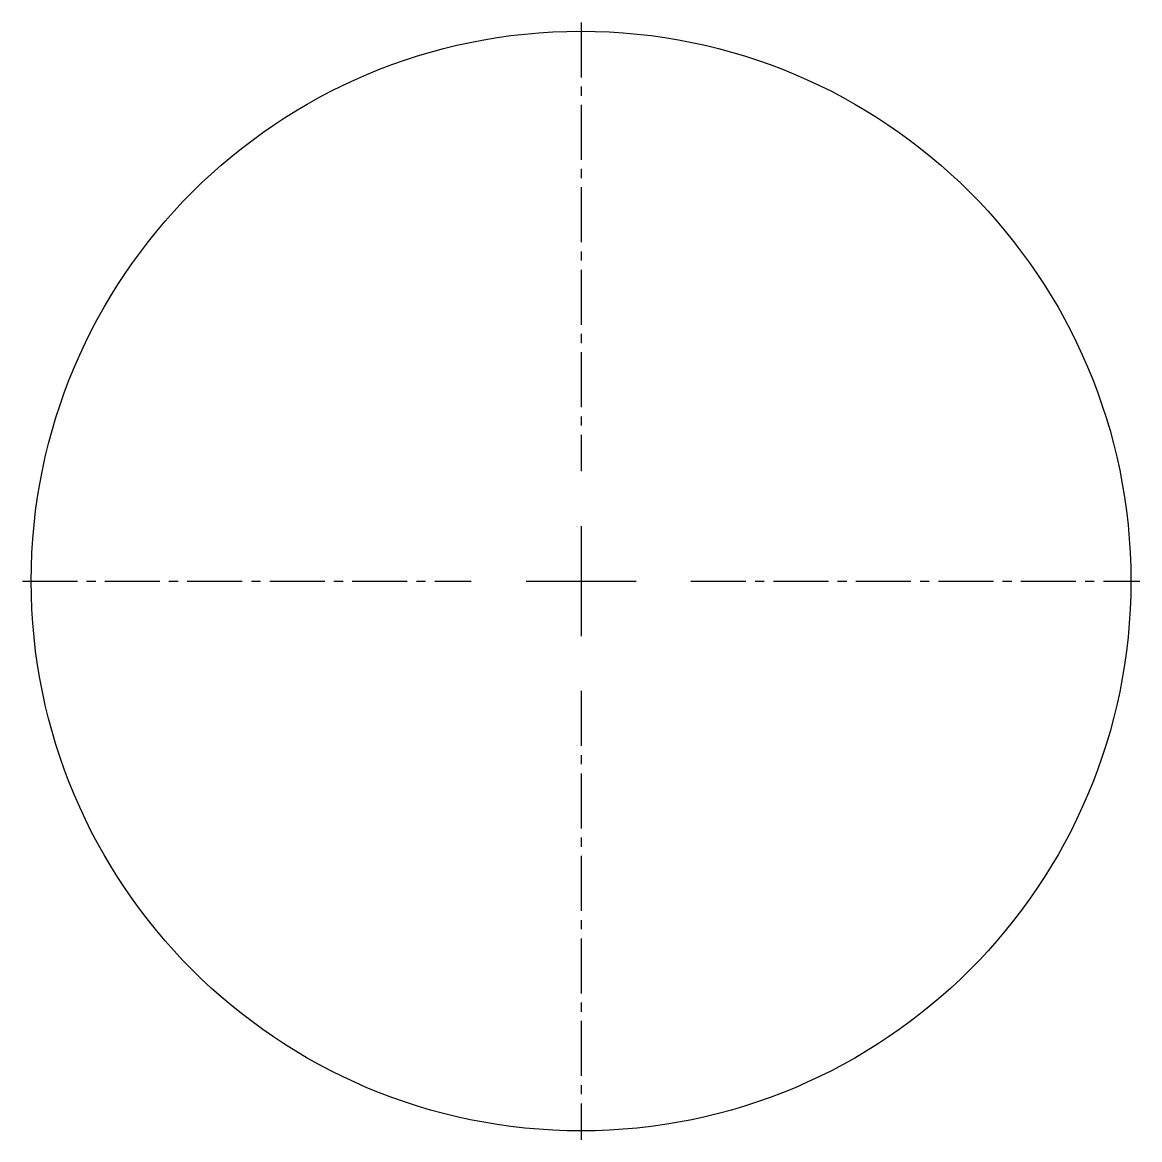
# Model space of a CAD drawing. Header units: inches. Extents: x 178.2 to 193.4, y -142.4 to -127.2.
import ezdxf

# ---------------------------------------------------------------- set-up
doc = ezdxf.new("R2010")
doc.units = ezdxf.units.IN
doc.header["$MEASUREMENT"] = 0
doc.linetypes.add('CENTER2', pattern=[1.125, 0.75, -0.125, 0.125, -0.125])
doc.layers.add('E201-Electrical-2nd-floor', color=4, linetype='Continuous', lineweight=9)

# ---------------------------------------------------------------- blocks, each defined once
blk = doc.blocks.new('*U0')
at = {"layer": 'E201-Electrical-2nd-floor', "color": 0, "linetype": 'CENTER2', "lineweight": -3, "transparency": 16777216}
for p, q in [((0, 1.5), (0, 7.62)), ((-7.62, 0), (-1.5, 0)), ((1.5, 0), (7.62, 0)), ((0, -7.62), (0, -1.5))]:
    blk.add_line(p, q, dxfattribs=at)
at = {"layer": 'E201-Electrical-2nd-floor', "color": 0, "linetype": 'Continuous', "lineweight": -3, "transparency": 16777216}
for p, q in [((0, -0.75), (0, 0.75)), ((-0.75, 0), (0.75, 0))]:
    blk.add_line(p, q, dxfattribs=at)

msp = doc.modelspace()

# ---------------------------------------------------------------- linework, layer by layer
at = {"layer": 'E201-Electrical-2nd-floor', "lineweight": -3}
msp.add_circle((185.802, -134.804), 7.5, dxfattribs=at)

# ---------------------------------------------------------------- block references
at = {"layer": 'E201-Electrical-2nd-floor', "linetype": 'CENTER2', "lineweight": -3, "rotation": 270}
msp.add_blockref('*U0', (185.802, -134.804), dxfattribs=at)

doc.saveas('drawing.dxf')
